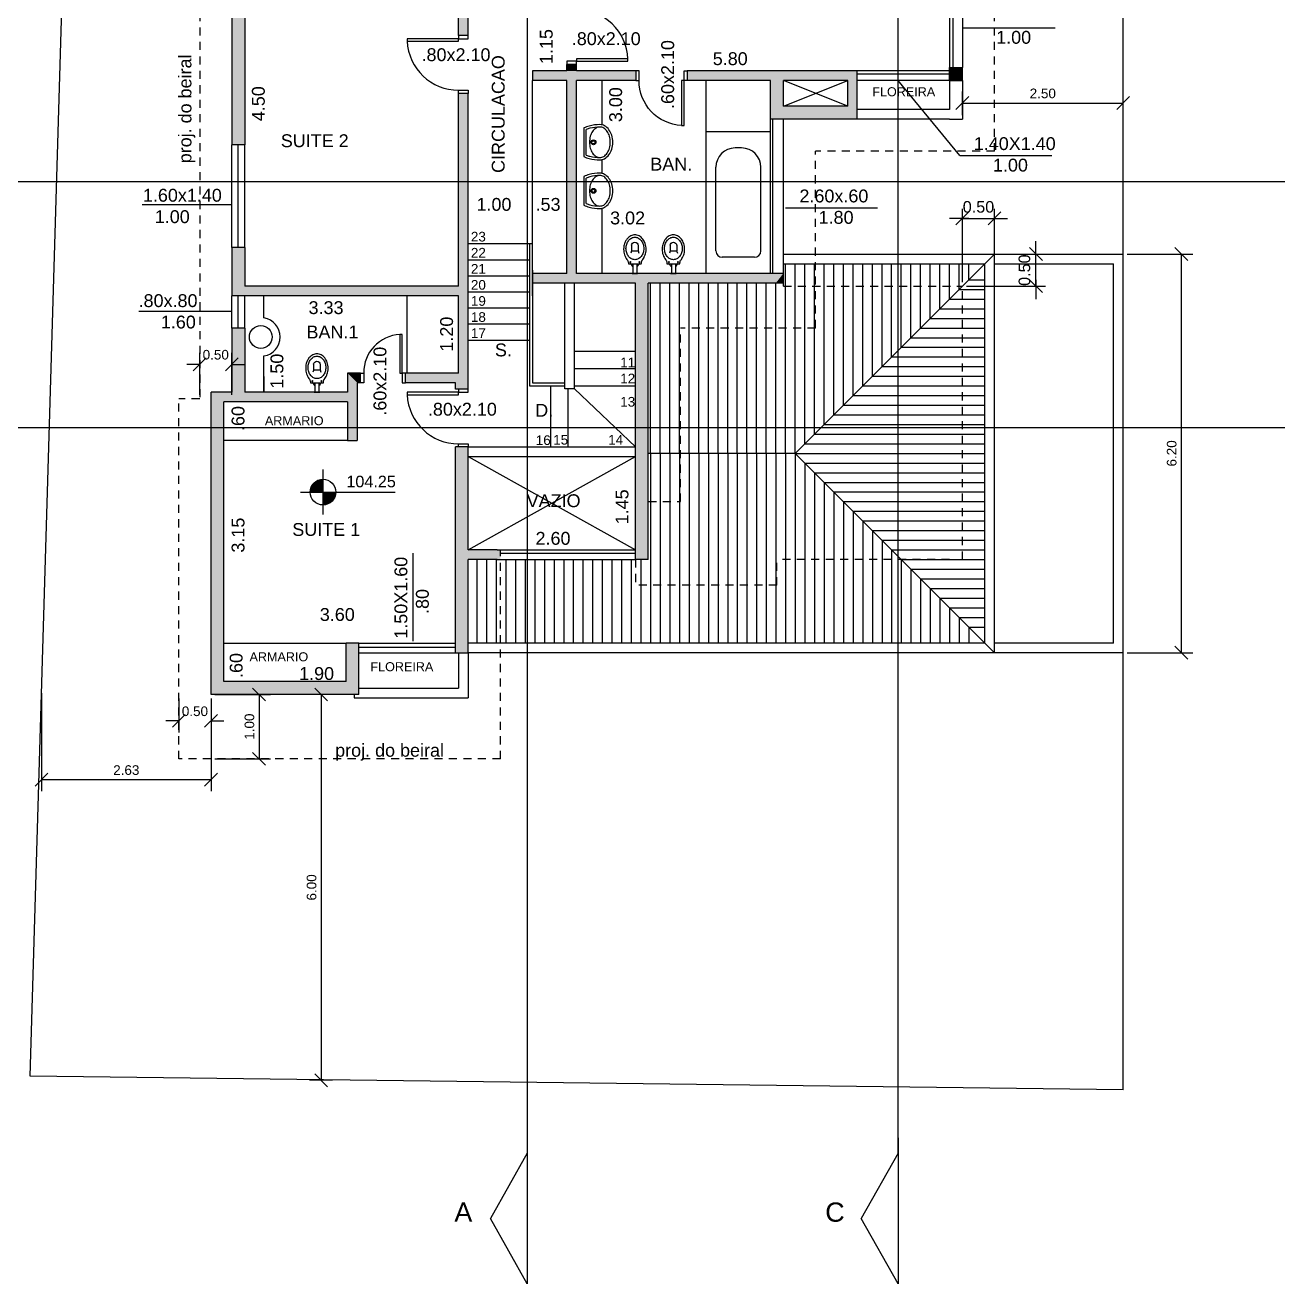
# Model space of a CAD drawing. Extents: x -23 to 90, y 6 to 84.
# Drawn here: x 46.47 to 65.95, y 41.8 to 61.38 of the extents above; entities that cross this region are included whole.
import ezdxf
from ezdxf.enums import TextEntityAlignment as Align

# ---------------------------------------------------------------- set-up
doc = ezdxf.new("R2010")
doc.units = 0
doc.header["$MEASUREMENT"] = 0
doc.linetypes.add('HIDDEN2', pattern=[0.1875, 0.125, -0.0625])
doc.layers.get('0').update_dxf_attribs({"linetype": 'CONTINUOUS'})
doc.layers.get('DEFPOINTS').update_dxf_attribs({"linetype": 'CONTINUOUS'})
for name, color, linetype in [('ALV', 6, 'CONTINUOUS'), ('CAIXILHO', 3, 'CONTINUOUS'), ('COTAPR', 2, 'CONTINUOUS'), ('LOUCA20', 2, 'CONTINUOUS'), ('LOUCA50', 2, 'CONTINUOUS'), ('PEITORIL', 2, 'CONTINUOUS'), ('PISO', 11, 'CONTINUOUS'), ('PORTA', 2, 'CONTINUOUS'), ('PROJ', 21, 'HIDDEN2'), ('SIMBOLOG', 7, 'CONTINUOUS'), ('SOLID', 253, 'CONTINUOUS'), ('TELHADO', 21, 'CONTINUOUS'), ('TEXTO1', 5, 'CONTINUOUS'), ('VISTA2', 2, 'CONTINUOUS')]:
    doc.layers.add(name, color=color, linetype=linetype)
doc.styles.add('ROMANS', font='romans', dxfattribs={"height": 0.2})
doc.styles.get("Standard").update_dxf_attribs({"font": 'swissl.ttf'})
doc.dimstyles.get("Standard").update_dxf_attribs({"dimtxt": 0.15, "dimasz": 0, "dimexe": 0.18, "dimexo": 0.06, "dimgap": 0.09, "dimtad": 1, "dimzin": 0, "dimdsep": 46, "dimtxsty": 'ROMANS', "dimtsz": 0.1, "dimcen": 0.09, "dimadec": 0, "dimazin": 0, "dimtfac": 1, "dimtix": 1, "dimtofl": 0, "dimtmove": 2, "dimatfit": 3, "dimfxl": 1, "dimtolj": 1, "dimtzin": 0, "dimarcsym": 0})

# ---------------------------------------------------------------- blocks, each defined once
blk = doc.blocks.new('PM80')
at = {"layer": 'PORTA'}
for points in [[(0.4, 0.075), (0.4, 0.875), (0.362, 0.875), (0.362, 0.075), (0.4, 0.075)], [(-0.45, 0.075), (-0.4, 0.075), (-0.4, -0.075), (-0.45, -0.075)], [(0.45, 0.075), (0.4, 0.075), (0.4, -0.075), (0.45, -0.075)]]:
    blk.add_lwpolyline(points, dxfattribs=at)
blk.add_arc((0.395, 0.08), 0.795, 92.362, 180.3876, dxfattribs=at)
blk = doc.blocks.new('BACIA2PL')
at = {"layer": 'LOUCA20'}
for p, q in [((-0.044, 0.15), (0.043, 0.15)), ((-0.051, -0.2), (0.051, -0.2)), ((-0.051, -0.288), (-0.051, -0.2)), ((0.051, -0.288), (0.051, -0.2))]:
    blk.add_line(p, q, dxfattribs=at)
for points in [[(-0.03, 0), (-0.03, 0.15)], [(0.032, 0), (0.032, 0.15)], [(-0.05, -0.2), (-0.063, -0.163)], [(0.05, -0.2), (0.062, -0.163)]]:
    blk.add_lwpolyline(points, dxfattribs=at)
blk.add_lwpolyline([(-0.138, -0.237, 0.078823), (-0.127, -0.306, 0.088058), (-0.097, -0.361, 0.105305), (-0.051, -0.4, 0.121887), (0, -0.413, 0.121887), (0.051, -0.4, 0.105305), (0.097, -0.361, 0.088058), (0.127, -0.306, 0.078823), (0.138, -0.237, 0.078823), (0.127, -0.169, 0.088058), (0.097, -0.114, 0.105305), (0.051, -0.075, 0.121887), (0, -0.063, 0.121887), (-0.051, -0.075, 0.105305), (-0.097, -0.114, 0.088058), (-0.127, -0.169, 0.078823)], format="xyb", close=True, dxfattribs=at)
for centre in [(-0.07, -0.025), (0.07, -0.025)]:
    blk.add_circle(centre, 0.00766, dxfattribs=at)
for centre, radius, start, end in [((0, 0), 0.0556, 122.78, 179.6714), ((0, 0), 0.0556, 0.3286, 54.4265), ((0, -0.284), 0.0509, 183.5219, 356.4781)]:
    blk.add_arc(centre, radius, start, end, dxfattribs=at)
at = {"layer": 'LOUCA50'}
blk.add_lwpolyline([(-0.175, -0.225, -0.069439), (-0.161, -0.136, -0.043663), (-0.124, -0.066, 0.015066), (-0.113, -0.053, 0.089395), (-0.1, 0), (0.1, 0, 0.12127), (0.113, -0.053, -0.009751), (0.118, -0.058, -0.007003), (0.124, -0.066, -0.013225), (0.142, -0.095, -0.020645), (0.161, -0.136, -0.020096), (0.171, -0.175, -0.021685), (0.175, -0.225, -0.019128), (0.171, -0.27, -0.020629), (0.161, -0.314, -0.020175), (0.145, -0.351, -0.021821), (0.124, -0.384, -0.025133), (0.096, -0.413, -0.028432), (0.065, -0.434, -0.029542), (0.033, -0.446, -0.030634), (0, -0.45, -0.030651), (-0.033, -0.446, -0.028489), (-0.065, -0.434, -0.028517), (-0.096, -0.413, -0.026288), (-0.124, -0.384, -0.011374), (-0.138, -0.363, -0.019462), (-0.161, -0.314, -0.005454), (-0.171, -0.278, -0.030993)], format="xyb", close=True, dxfattribs=at)
blk = doc.blocks.new('PM60')
at = {"layer": 'PORTA'}
for points in [[(0.3, 0.075), (0.3, 0.675), (0.262, 0.675), (0.262, 0.075), (0.3, 0.075)], [(-0.35, 0.075), (-0.3, 0.075), (-0.3, -0.075), (-0.35, -0.075)], [(0.35, 0.075), (0.3, 0.075), (0.3, -0.075), (0.35, -0.075)]]:
    blk.add_lwpolyline(points, dxfattribs=at)
blk.add_arc((0.296, 0.08), 0.596, 93.1812, 180.514, dxfattribs=at)
blk = doc.blocks.new('PM70')
at = {"layer": 'PORTA'}
for points in [[(0.35, 0.075), (0.312, 0.075), (0.312, 0.775), (0.35, 0.775), (0.35, 0.075)], [(-0.4, 0.075), (-0.35, 0.075), (-0.35, -0.075), (-0.4, -0.075)], [(0.4, 0.075), (0.35, 0.075), (0.35, -0.075), (0.4, -0.075)]]:
    blk.add_lwpolyline(points, dxfattribs=at)
blk.add_arc((0.345, 0.08), 0.695, 92.7111, 180.442, dxfattribs=at)
blk = doc.blocks.new('*D27')
at = {"color": 0, "linetype": 'ByBlock'}
for p, q in [((56.697, 58.373), (56.397, 58.373)), ((56.497, 58.273), (56.697, 58.473)), ((56.597, 57.381), (56.597, 58.523)), ((56.597, 58.373), (57.097, 58.373)), ((56.997, 58.273), (57.197, 58.473)), ((56.997, 58.373), (57.297, 58.373)), ((57.097, 57.381), (57.097, 58.523))]:
    blk.add_line(p, q, dxfattribs=at)
at = {"layer": 'DEFPOINTS', "color": 0, "linetype": 'ByBlock'}
for p in [(57.097, 58.373), (56.597, 57.318), (57.097, 57.318)]:
    blk.add_point(p, dxfattribs=at)
at = {"color": 0, "linetype": 'ByBlock'}
blk.add_text('0.50', height=0.18, dxfattribs=at).set_placement((56.847, 58.553), align=Align.MIDDLE_CENTER)
blk = doc.blocks.new('*D28')
at = {"color": 0, "linetype": 'ByBlock'}
for p, q in [((57.741, 57.718), (57.741, 58.018)), ((56.66, 57.818), (57.891, 57.818)), ((57.841, 57.718), (57.641, 57.918)), ((57.741, 57.318), (57.741, 57.818)), ((57.841, 57.218), (57.641, 57.418)), ((57.741, 57.418), (57.741, 57.118)), ((56.66, 57.318), (57.891, 57.318))]:
    blk.add_line(p, q, dxfattribs=at)
at = {"layer": 'DEFPOINTS', "color": 0, "linetype": 'ByBlock'}
for p in [(56.597, 57.818), (57.741, 57.818), (56.597, 57.318)]:
    blk.add_point(p, dxfattribs=at)
at = {"color": 0, "linetype": 'ByBlock'}
blk.add_text('0.50', height=0.18, rotation=90, dxfattribs=at).set_placement((57.561, 57.568), align=Align.MIDDLE_CENTER)
blk = doc.blocks.new('NIVEL')
at = {"layer": 'SIMBOLOG', "const_width": 0.002}
for points in [[(0, 0.001, 0.414214), (-0.001, 0, 1)], [(0, -0.001, 0.414214), (0.001, 0, 1)]]:
    blk.add_lwpolyline(points, format="xyb", dxfattribs=at)
at = {"layer": 'SIMBOLOG'}
for points in [[(0, 0.0035), (0, -0.0035)], [(-0.0035, 0), (0.0035, 0)]]:
    blk.add_lwpolyline(points, dxfattribs=at)
blk.add_circle((0, 0), 0.002, dxfattribs=at)
blk = doc.blocks.new('*D80')
at = {"color": 0, "linetype": 'ByBlock'}
for p, q in [((44.973, 50.968), (45.84, 50.968)), ((45.76, 50.868), (45.56, 51.068)), ((45.66, 50.968), (45.66, 49.968)), ((44.973, 49.968), (45.84, 49.968)), ((45.76, 49.868), (45.56, 50.068))]:
    blk.add_line(p, q, dxfattribs=at)
at = {"layer": 'DEFPOINTS', "color": 0, "linetype": 'ByBlock'}
for p in [(44.913, 50.968), (44.913, 49.968), (45.66, 49.968)]:
    blk.add_point(p, dxfattribs=at)
at = {"color": 0, "linetype": 'ByBlock'}
blk.add_text('1.00', height=0.15, rotation=90, dxfattribs=at).set_placement((45.51, 50.468), align=Align.MIDDLE_CENTER)
blk = doc.blocks.new('*D81')
at = {"color": 0, "linetype": 'ByBlock'}
for p, q in [((44.413, 50.908), (44.413, 50.378)), ((44.913, 50.908), (44.913, 50.378)), ((44.413, 50.558), (44.213, 50.558)), ((44.313, 50.458), (44.513, 50.658)), ((44.813, 50.458), (45.013, 50.658)), ((44.913, 50.558), (45.113, 50.558))]:
    blk.add_line(p, q, dxfattribs=at)
at = {"layer": 'DEFPOINTS', "color": 0, "linetype": 'ByBlock'}
for p in [(44.413, 50.968), (44.913, 50.968), (44.413, 50.558)]:
    blk.add_point(p, dxfattribs=at)
at = {"color": 0, "linetype": 'ByBlock'}
blk.add_text('0.50', height=0.15, dxfattribs=at).set_placement((44.663, 50.708), align=Align.MIDDLE_CENTER)
blk = doc.blocks.new('*D82')
at = {"color": 0, "linetype": 'ByBlock'}
for p, q in [((44.637, 56.003), (44.837, 56.203)), ((44.737, 55.628), (44.737, 56.283)), ((45.137, 56.003), (45.337, 56.203)), ((45.237, 55.628), (45.237, 56.283)), ((44.737, 56.103), (44.537, 56.103)), ((45.237, 56.103), (45.437, 56.103))]:
    blk.add_line(p, q, dxfattribs=at)
at = {"layer": 'DEFPOINTS', "color": 0, "linetype": 'ByBlock'}
for p in [(44.737, 56.103), (44.737, 55.568), (45.237, 55.568)]:
    blk.add_point(p, dxfattribs=at)
at = {"color": 0, "linetype": 'ByBlock'}
blk.add_text('0.50', height=0.15, dxfattribs=at).set_placement((44.987, 56.253), align=Align.MIDDLE_CENTER)
blk = doc.blocks.new('LAVATPL')
at = {"layer": 'LOUCA20'}
for points in [[(-0.199, -0.038, 0.035203), (-0.218, -0.095, 0.062235), (-0.237, -0.25, 0.062235)], [(0.237, -0.25, 0.062235), (0.218, -0.095, 0.035203), (0.199, -0.038, 0.107064)]]:
    blk.add_lwpolyline(points, format="xyb", dxfattribs=at)
blk.add_lwpolyline([(-0.237, -0.25, 0.13694), (-0.221, -0.309, 0.106999), (-0.168, -0.365, 0.081148), (-0.094, -0.399, 0.069152), (0, -0.412, 0.069152), (0.094, -0.399, 0.081148), (0.168, -0.365, 0.106999), (0.221, -0.309, 0.13694), (0.237, -0.25, 0.13694), (0.221, -0.191, 0.106999), (0.168, -0.135, 0.081148), (0.094, -0.101, 0.069152), (0, -0.088, 0.069152), (-0.094, -0.101, 0.081148), (-0.168, -0.135, 0.106999), (-0.221, -0.191, 0.13694)], format="xyb", close=True, dxfattribs=at)
blk.add_lwpolyline([(-0.199, -0.038), (0.199, -0.038)], dxfattribs=at)
for radius in [0.0375, 0.025]:
    blk.add_circle((0, -0.15), radius, dxfattribs=at)
at = {"layer": 'LOUCA50'}
blk.add_lwpolyline([(0.275, -0.25, 0.06556), (0.253, -0.081, 0.0467), (0.223, 0), (-0.223, 0, 0.0467), (-0.253, -0.081, 0.06556), (-0.275, -0.25, 0.130159), (-0.256, -0.323, 0.106469), (-0.194, -0.391, 0.084248), (-0.109, -0.434, 0.073281), (0, -0.45, 0.073281), (0.109, -0.434, 0.084248), (0.194, -0.391, 0.106469), (0.256, -0.323, 0.130159)], format="xyb", close=True, dxfattribs=at)
blk = doc.blocks.new('*D128')
at = {"color": 0, "linetype": 'ByBlock'}
for p, q in [((47.153, 50.968), (46.722, 50.968)), ((47.002, 50.868), (46.802, 51.068)), ((46.902, 50.968), (46.902, 44.968)), ((47.002, 44.868), (46.802, 45.068)), ((47.077, 44.968), (46.722, 44.968))]:
    blk.add_line(p, q, dxfattribs=at)
at = {"layer": 'DEFPOINTS', "color": 0, "linetype": 'ByBlock'}
for p in [(47.213, 50.968), (46.902, 44.968), (47.137, 44.968)]:
    blk.add_point(p, dxfattribs=at)
at = {"color": 0, "linetype": 'ByBlock'}
blk.add_text('6.00', height=0.15, rotation=90, dxfattribs=at).set_placement((46.752, 47.968), align=Align.MIDDLE_CENTER)
blk = doc.blocks.new('*D165')
at = {"color": 0, "linetype": 'ByBlock'}
for p, q in [((46.727, 50.987), (46.727, 49.463)), ((49.362, 50.908), (49.362, 49.463)), ((46.627, 49.543), (46.827, 49.743)), ((49.262, 49.543), (49.462, 49.743)), ((49.362, 49.643), (46.727, 49.643))]:
    blk.add_line(p, q, dxfattribs=at)
at = {"layer": 'DEFPOINTS', "color": 0, "linetype": 'ByBlock'}
for p in [(46.727, 51.047), (49.362, 50.968), (46.727, 49.643)]:
    blk.add_point(p, dxfattribs=at)
at = {"color": 0, "linetype": 'ByBlock'}
blk.add_text('2.63', height=0.15, dxfattribs=at).set_placement((48.045, 49.793), align=Align.MIDDLE_CENTER)
blk = doc.blocks.new('*D167')
at = {"color": 0, "linetype": 'ByBlock'}
for p, q in [((63.606, 57.818), (64.63, 57.818)), ((64.55, 57.718), (64.35, 57.918)), ((64.45, 57.818), (64.45, 51.618)), ((64.55, 51.518), (64.35, 51.718)), ((63.606, 51.618), (64.63, 51.618))]:
    blk.add_line(p, q, dxfattribs=at)
at = {"layer": 'DEFPOINTS', "color": 0, "linetype": 'ByBlock'}
for p in [(63.546, 57.818), (63.546, 51.618), (64.45, 51.618)]:
    blk.add_point(p, dxfattribs=at)
at = {"color": 0, "linetype": 'ByBlock'}
blk.add_text('6.20', height=0.15, rotation=90, dxfattribs=at).set_placement((64.3, 54.718), align=Align.MIDDLE_CENTER)
blk = doc.blocks.new('*D168')
at = {"color": 0, "linetype": 'ByBlock'}
for p, q in [((61.046, 59.978), (61.046, 60.347)), ((63.546, 59.978), (63.546, 60.347)), ((60.946, 60.067), (61.146, 60.267)), ((61.046, 60.167), (63.546, 60.167)), ((63.446, 60.067), (63.646, 60.267))]:
    blk.add_line(p, q, dxfattribs=at)
at = {"layer": 'DEFPOINTS', "color": 0, "linetype": 'ByBlock'}
for p in [(63.546, 60.167), (61.046, 59.918), (63.546, 59.918)]:
    blk.add_point(p, dxfattribs=at)
at = {"color": 0, "linetype": 'ByBlock'}
blk.add_text('2.50', height=0.15, dxfattribs=at).set_placement((62.296, 60.317), align=Align.MIDDLE_CENTER)

msp = doc.modelspace()

# ---------------------------------------------------------------- linework, layer by layer
for p, q in [((46.548, 45.032), (47.591, 80.016)), ((60.046, 43.835), (60.046, 79.821)), ((63.546, 44.818), (63.546, 79.821)), ((54.279, 78.973), (54.279, 44.071)), ((54.362, 57.168), (54.362, 60.518)), ((42.098, 58.949), (65.299, 58.949)), ((62.265, 58.949), (68.634, 58.949)), ((62.525, 58.949), (64.674, 58.949)), ((61.546, 57.818), (58.446, 54.718)), ((63.396, 51.768), (63.396, 57.668)), ((50.186, 56.824), (50.186, 57.168)), ((50.186, 55.668), (50.186, 56.233)), ((55.012, 56.308), (55.962, 56.308)), ((55.012, 56.038), (55.962, 56.038)), ((50.186, 55.912), (50.186, 55.668)), ((54.642, 55.768), (54.642, 54.818)), ((54.912, 55.723), (54.912, 54.818)), ((55.012, 55.768), (55.962, 55.768)), ((55.012, 55.723), (55.962, 54.818)), ((49.363, 55.568), (49.362, 55.568)), ((83.143, 55.118), (7.119, 55.118)), ((51.486, 54.918), (49.562, 54.918)), ((58.446, 54.718), (56.162, 54.718)), ((61.546, 51.618), (58.446, 54.718)), ((51.453, 54.116), (52.225, 54.116)), ((60.846, 53.068), (61.046, 53.068)), ((49.562, 51.768), (51.462, 51.768)), ((61.396, 51.768), (53.362, 51.768)), ((61.396, 51.768), (61.046, 51.768)), ((63.396, 51.768), (61.546, 51.768)), ((53.162, 51.618), (53.362, 51.618)), ((53.212, 51.618), (53.212, 51.068)), ((61.546, 51.618), (53.362, 51.618)), ((53.362, 51.618), (53.362, 50.918)), ((63.546, 51.618), (61.546, 51.618)), ((51.589, 50.968), (51.589, 50.918)), ((51.589, 50.918), (53.362, 50.918)), ((51.662, 51.068), (53.212, 51.068)), ((63.546, 44.818), (46.548, 45.032))]:
    msp.add_line(p, q)
msp.add_circle((50.136, 56.529), 0.177)
msp.add_arc((50.136, 56.529), 0.3, 279.5941, 80.4059)
at = {"layer": 'ALV'}
for p, q in [((49.686, 61.818), (49.686, 59.518)), ((49.886, 61.818), (49.886, 59.518)), ((53.212, 61.218), (53.212, 61.818)), ((53.362, 61.218), (53.362, 61.818)), ((53.362, 61.218), (53.212, 61.218)), ((55.046, 60.768), (54.896, 60.768)), ((54.896, 60.668), (54.896, 60.768)), ((55.046, 60.668), (55.046, 60.768)), ((60.846, 60.518), (60.846, 60.718)), ((60.846, 60.718), (61.046, 60.718)), ((61.046, 60.518), (61.046, 60.718)), ((54.896, 60.668), (54.362, 60.668)), ((54.362, 60.668), (54.362, 60.518)), ((54.896, 60.518), (54.362, 60.518)), ((54.896, 57.518), (54.896, 60.518)), ((55.968, 60.668), (55.046, 60.668)), ((55.046, 57.518), (55.046, 60.518)), ((55.968, 60.518), (55.046, 60.518)), ((55.968, 60.668), (55.968, 60.518)), ((59.412, 60.668), (56.768, 60.668)), ((56.768, 60.668), (56.768, 60.518)), ((58.062, 60.518), (56.768, 60.518)), ((58.062, 59.918), (58.062, 60.518)), ((59.262, 60.518), (58.262, 60.518)), ((58.262, 60.118), (58.262, 60.518)), ((59.262, 60.118), (59.262, 60.518)), ((59.412, 59.918), (59.412, 60.668)), ((60.846, 60.518), (61.046, 60.518)), ((53.212, 57.318), (53.212, 60.318)), ((53.362, 60.318), (53.212, 60.318)), ((53.362, 55.718), (53.362, 60.318)), ((59.262, 60.118), (58.262, 60.118)), ((59.412, 59.918), (58.062, 59.918)), ((49.886, 59.518), (49.686, 59.518)), ((49.686, 57.918), (49.686, 57.168)), ((49.886, 57.918), (49.686, 57.918)), ((49.886, 57.918), (49.886, 57.318)), ((54.896, 57.518), (54.362, 57.518)), ((55.962, 57.368), (54.362, 57.368)), ((58.262, 57.518), (55.046, 57.518)), ((55.962, 53.068), (55.962, 57.368)), ((56.162, 53.068), (56.162, 57.368)), ((58.262, 57.368), (56.162, 57.368)), ((53.212, 57.168), (49.686, 57.168)), ((53.212, 57.318), (49.886, 57.318)), ((53.212, 55.968), (53.212, 57.168)), ((49.686, 56.668), (49.686, 55.668)), ((49.886, 56.668), (49.686, 56.668)), ((49.886, 56.668), (49.886, 55.668)), ((51.486, 55.968), (51.486, 55.668)), ((51.686, 55.968), (51.486, 55.968)), ((51.636, 55.818), (51.636, 54.918)), ((51.686, 55.818), (51.636, 55.818)), ((51.686, 55.818), (51.686, 55.968)), ((53.212, 55.968), (52.386, 55.968)), ((52.386, 55.818), (52.386, 55.968)), ((53.162, 55.818), (52.386, 55.818)), ((53.162, 55.718), (53.162, 55.818)), ((53.362, 55.718), (53.362, 55.968)), ((49.362, 50.968), (49.362, 55.668)), ((49.686, 55.668), (49.362, 55.668)), ((51.486, 55.668), (49.886, 55.668)), ((53.362, 55.718), (53.162, 55.718)), ((49.562, 51.168), (49.562, 55.518)), ((51.486, 55.518), (49.562, 55.518)), ((51.486, 55.518), (51.486, 54.918)), ((51.486, 54.918), (51.636, 54.918)), ((53.162, 51.618), (53.162, 54.818)), ((53.362, 54.818), (53.162, 54.818)), ((53.362, 53.218), (53.362, 54.818)), ((53.812, 53.218), (53.362, 53.218)), ((53.362, 51.618), (53.362, 53.068)), ((53.812, 53.068), (53.362, 53.068)), ((53.812, 53.218), (53.862, 53.218)), ((53.812, 53.068), (53.862, 53.068)), ((53.862, 53.118), (53.862, 53.218)), ((56.162, 53.068), (55.962, 53.068)), ((51.462, 51.168), (51.462, 51.768)), ((51.662, 51.768), (51.462, 51.768)), ((51.662, 50.968), (51.662, 51.768)), ((51.462, 51.168), (49.562, 51.168)), ((51.662, 50.968), (49.362, 50.968))]:
    msp.add_line(p, q, dxfattribs=at)
at = {"layer": 'CAIXILHO'}
for p, q in [((60.896, 61.918), (60.896, 60.718)), ((60.846, 60.618), (59.412, 60.618)), ((58.097, 57.518), (58.097, 59.918)), ((49.786, 57.918), (49.786, 59.518)), ((49.786, 56.668), (49.786, 57.168)), ((53.862, 53.168), (55.962, 53.168)), ((51.662, 51.706), (53.162, 51.706))]:
    msp.add_line(p, q, dxfattribs=at)
at = {"layer": 'COTAPR'}
for p, q in [((61.053, 61.337), (62.486, 61.337)), ((61.004, 59.35), (60.043, 60.521)), ((61.004, 59.35), (62.436, 59.35)), ((48.291, 58.587), (49.687, 58.587)), ((58.293, 58.536), (59.725, 58.536)), ((61.546, 57.818), (63.546, 57.818)), ((61.546, 57.668), (63.396, 57.668)), ((48.242, 56.932), (49.688, 56.932)), ((52.504, 51.797), (52.504, 53.169))]:
    msp.add_line(p, q, dxfattribs=at)
at = {"layer": 'LOUCA20'}
for p, q in [((55.446, 59.827), (55.446, 60.518)), ((55.446, 59.072), (55.446, 59.287)), ((55.446, 57.518), (55.446, 58.532)), ((57.812, 57.768), (57.312, 57.768))]:
    msp.add_line(p, q, dxfattribs=at)
for centre, start, end in [((57.312, 57.868), 180, 270), ((57.812, 57.868), 270, 0)]:
    msp.add_arc(centre, 0.1, start, end, dxfattribs=at)
at = {"layer": 'PEITORIL'}
for p, q in [((60.846, 61.918), (60.846, 60.718)), ((61.046, 61.918), (61.046, 60.718)), ((57.062, 57.518), (57.062, 60.518)), ((58.062, 57.518), (58.062, 60.518)), ((60.846, 60.668), (59.412, 60.668)), ((60.846, 60.518), (59.412, 60.518)), ((60.846, 60.518), (60.846, 60.068)), ((61.046, 60.518), (61.046, 59.918)), ((58.262, 57.318), (58.262, 59.918)), ((60.846, 60.068), (59.412, 60.068)), ((60.846, 59.918), (59.412, 59.918)), ((60.846, 59.918), (61.046, 59.918)), ((58.062, 59.718), (57.062, 59.718)), ((49.686, 57.918), (49.686, 59.518)), ((49.886, 57.918), (49.886, 59.518)), ((57.612, 59.468), (57.512, 59.468)), ((57.212, 57.868), (57.212, 59.168)), ((57.912, 57.868), (57.912, 59.168)), ((53.362, 57.981), (54.362, 57.981)), ((58.262, 57.818), (61.546, 57.818)), ((61.546, 51.618), (61.546, 57.818)), ((53.362, 57.731), (54.312, 57.731)), ((58.262, 57.668), (61.396, 57.668)), ((61.396, 51.768), (61.396, 57.668)), ((53.362, 57.481), (54.312, 57.481)), ((54.862, 55.723), (54.862, 57.368)), ((55.012, 55.723), (55.012, 57.368)), ((49.686, 56.668), (49.686, 57.168)), ((49.886, 56.668), (49.886, 57.168)), ((52.412, 55.968), (52.412, 57.168)), ((53.362, 57.231), (54.312, 57.231)), ((53.362, 56.981), (54.312, 56.981)), ((53.362, 56.731), (54.312, 56.731)), ((53.362, 56.481), (54.312, 56.481)), ((54.362, 55.818), (54.862, 55.818)), ((54.312, 55.768), (54.862, 55.768)), ((55.012, 55.723), (54.862, 55.723)), ((53.362, 54.818), (55.962, 54.818)), ((53.362, 54.668), (55.962, 54.668)), ((53.862, 53.218), (55.962, 53.218)), ((53.862, 53.068), (55.962, 53.068)), ((51.662, 51.768), (53.162, 51.768)), ((51.662, 51.618), (53.162, 51.618))]:
    msp.add_line(p, q, dxfattribs=at)
for centre, start, end in [((57.512, 59.168), 90, 180), ((57.612, 59.168), 0, 90)]:
    msp.add_arc(centre, 0.3, start, end, dxfattribs=at)
at = {"layer": 'PISO'}
for p, q in [((58.262, 60.118), (59.262, 60.518)), ((59.262, 60.118), (58.262, 60.518)), ((53.362, 54.668), (55.962, 53.218)), ((53.362, 53.218), (55.962, 54.668))]:
    msp.add_line(p, q, dxfattribs=at)
at = {"layer": 'PROJ'}
for p, q in [((61.546, 59.418), (61.546, 67.818)), ((49.186, 64.268), (49.186, 55.568)), ((61.546, 59.418), (58.762, 59.418)), ((58.762, 56.668), (58.762, 59.418)), ((58.262, 57.318), (61.046, 57.318)), ((61.046, 53.068), (61.046, 57.318)), ((58.762, 56.668), (56.662, 56.668)), ((56.662, 53.968), (56.662, 56.668)), ((48.862, 49.968), (48.862, 55.568)), ((49.186, 55.568), (48.862, 55.568)), ((56.162, 53.968), (56.662, 53.968)), ((53.862, 49.968), (53.862, 53.068)), ((55.962, 53.068), (55.962, 52.668)), ((60.846, 53.068), (58.162, 53.068)), ((58.162, 52.668), (58.162, 53.068)), ((58.162, 52.668), (55.962, 52.668)), ((53.862, 49.968), (48.862, 49.968))]:
    msp.add_line(p, q, dxfattribs=at)
at = {"layer": 'SOLID'}
for points in [[(49.886, 59.518), (49.686, 59.518), (49.886, 61.818), (49.686, 61.818)], [(53.362, 61.218), (53.212, 61.218), (53.362, 61.818), (53.212, 61.818)], [(54.896, 60.668), (54.896, 60.768), (55.046, 60.668), (55.046, 60.768)], [(60.846, 60.718), (61.046, 60.718), (60.846, 60.518), (61.046, 60.518)], [(55.968, 60.668), (54.362, 60.668), (55.968, 60.518), (54.362, 60.518)], [(54.896, 60.518), (54.896, 57.518), (55.046, 60.518), (55.046, 57.518)], [(56.768, 60.668), (56.768, 60.518), (59.412, 60.618), (59.262, 60.518)], [(56.768, 60.668), (56.768, 60.518), (59.412, 60.668), (59.262, 60.518)], [(58.097, 59.918), (58.262, 60.118), (58.062, 60.518), (58.262, 60.518)], [(58.062, 60.518), (58.062, 59.918), (58.097, 59.918)], [(59.412, 60.668), (59.262, 60.518), (59.412, 59.918), (59.262, 60.118)], [(53.212, 60.318), (53.362, 60.318), (53.212, 57.318), (53.362, 57.318)], [(59.412, 59.918), (59.262, 60.118), (58.097, 59.918), (58.262, 60.118)], [(49.686, 57.918), (49.886, 57.918), (49.686, 57.168), (49.886, 57.318)], [(54.362, 57.518), (58.262, 57.518), (54.362, 57.368), (58.146, 57.368)], [(55.962, 57.368), (55.962, 53.068), (56.162, 57.368), (56.162, 53.068)], [(58.262, 57.518), (58.146, 57.368), (58.262, 57.368)], [(53.212, 57.168), (53.212, 57.318), (49.686, 57.168), (49.886, 57.318)], [(53.212, 55.968), (53.362, 55.968), (53.212, 57.318), (53.362, 57.318)], [(49.886, 56.668), (49.886, 55.668), (49.686, 56.668), (49.686, 55.668)], [(51.486, 55.968), (51.486, 54.918), (51.636, 55.818), (51.636, 54.918)], [(51.686, 55.968), (51.486, 55.968), (51.686, 55.818), (51.636, 55.818)], [(53.362, 55.968), (52.386, 55.968), (53.162, 55.818), (52.386, 55.818)], [(53.362, 55.968), (53.362, 55.718), (53.162, 55.818), (53.162, 55.718)], [(49.362, 55.668), (51.486, 55.668), (49.562, 55.518), (51.486, 55.518)], [(49.362, 55.668), (49.362, 50.968), (49.562, 55.518), (49.562, 51.168)], [(53.162, 54.818), (53.162, 51.618), (53.362, 54.818), (53.362, 51.618)], [(53.862, 53.068), (53.862, 53.218), (53.362, 53.068), (53.362, 53.218)], [(51.662, 51.768), (51.462, 51.768), (51.662, 50.968), (51.462, 51.168)], [(51.662, 50.968), (51.462, 51.168), (49.362, 50.968), (49.562, 51.168)]]:
    msp.add_solid(points, dxfattribs=at)
at = {"layer": 'TELHADO'}
for p, q in [((58.296, 54.718), (58.296, 57.668)), ((58.446, 54.718), (58.446, 57.668)), ((58.596, 54.868), (58.596, 57.668)), ((58.746, 55.018), (58.746, 57.668)), ((58.896, 55.168), (58.896, 57.668)), ((59.046, 55.318), (59.046, 57.668)), ((59.196, 55.468), (59.196, 57.668)), ((59.346, 55.618), (59.346, 57.668)), ((59.496, 55.768), (59.496, 57.668)), ((59.646, 55.918), (59.646, 57.668)), ((59.796, 56.068), (59.796, 57.668)), ((59.946, 56.218), (59.946, 57.668)), ((60.096, 56.368), (60.096, 57.668)), ((60.246, 56.518), (60.246, 57.668)), ((60.396, 56.668), (60.396, 57.668)), ((60.546, 56.818), (60.546, 57.668)), ((60.696, 56.968), (60.696, 57.668)), ((60.846, 57.118), (60.846, 57.668)), ((60.996, 57.268), (60.996, 57.668)), ((61.146, 57.418), (61.146, 57.668)), ((56.196, 54.718), (56.196, 57.368)), ((56.346, 54.718), (56.346, 57.368)), ((56.496, 54.718), (56.496, 57.368)), ((56.646, 54.718), (56.646, 57.368)), ((56.796, 54.718), (56.796, 57.368)), ((56.946, 54.718), (56.946, 57.368)), ((57.096, 54.718), (57.096, 57.368)), ((57.246, 54.718), (57.246, 57.368)), ((57.396, 54.718), (57.396, 57.368)), ((57.546, 54.718), (57.546, 57.368)), ((57.696, 54.718), (57.696, 57.368)), ((57.846, 54.718), (57.846, 57.368)), ((57.996, 54.718), (57.996, 57.368)), ((58.146, 54.718), (58.146, 57.368)), ((61.146, 57.418), (61.396, 57.418)), ((60.996, 57.268), (61.396, 57.268)), ((60.696, 56.968), (61.396, 56.968)), ((60.846, 57.118), (61.396, 57.118)), ((60.546, 56.818), (61.396, 56.818)), ((60.396, 56.668), (61.396, 56.668)), ((60.246, 56.518), (61.396, 56.518)), ((59.946, 56.218), (61.396, 56.218)), ((60.096, 56.368), (61.396, 56.368)), ((59.796, 56.068), (61.396, 56.068)), ((59.646, 55.918), (61.396, 55.918)), ((59.346, 55.618), (61.396, 55.618)), ((59.496, 55.768), (61.396, 55.768)), ((59.196, 55.468), (61.396, 55.468)), ((59.046, 55.318), (61.396, 55.318)), ((58.746, 55.018), (61.396, 55.018)), ((58.896, 55.168), (61.396, 55.168)), ((58.596, 54.868), (61.396, 54.868)), ((56.196, 54.718), (56.196, 51.768)), ((56.346, 54.718), (56.346, 51.768)), ((56.496, 54.718), (56.496, 51.768)), ((56.646, 54.718), (56.646, 51.768)), ((56.796, 54.718), (56.796, 51.768)), ((56.946, 54.718), (56.946, 51.768)), ((57.096, 54.718), (57.096, 51.768)), ((57.246, 54.718), (57.246, 51.768)), ((57.396, 54.718), (57.396, 51.768)), ((57.546, 54.718), (57.546, 51.768)), ((57.696, 54.718), (57.696, 51.768)), ((57.846, 54.718), (57.846, 51.768)), ((57.996, 54.718), (57.996, 51.768)), ((58.146, 54.718), (58.146, 51.768)), ((58.296, 54.718), (58.296, 51.768)), ((58.446, 54.718), (61.396, 54.718)), ((58.446, 54.718), (61.396, 54.718)), ((58.446, 54.718), (58.446, 51.768)), ((58.596, 54.568), (61.396, 54.568)), ((58.596, 54.568), (58.596, 51.768)), ((58.746, 54.418), (61.396, 54.418)), ((58.746, 54.418), (58.746, 51.768)), ((58.896, 54.268), (61.396, 54.268)), ((58.896, 54.268), (58.896, 51.768)), ((59.046, 54.118), (61.396, 54.118)), ((59.046, 54.118), (59.046, 51.768)), ((59.196, 53.968), (61.396, 53.968)), ((59.196, 53.968), (59.196, 51.768)), ((59.346, 53.818), (61.396, 53.818)), ((59.346, 53.818), (59.346, 51.768)), ((59.496, 53.668), (61.396, 53.668)), ((59.496, 53.668), (59.496, 51.768)), ((59.646, 53.518), (61.396, 53.518)), ((59.646, 53.518), (59.646, 51.768)), ((59.796, 53.368), (61.396, 53.368)), ((59.796, 53.368), (59.796, 51.768)), ((53.496, 53.068), (53.496, 51.768)), ((53.646, 53.068), (53.646, 51.768)), ((53.796, 53.068), (53.796, 51.768)), ((53.946, 53.068), (53.946, 51.768)), ((54.096, 53.068), (54.096, 51.768)), ((54.246, 53.068), (54.246, 51.768)), ((54.396, 53.068), (54.396, 51.768)), ((54.546, 53.068), (54.546, 51.768)), ((54.696, 53.068), (54.696, 51.768)), ((54.846, 53.068), (54.846, 51.768)), ((54.996, 53.068), (54.996, 51.768)), ((55.146, 53.068), (55.146, 51.768)), ((55.296, 53.068), (55.296, 51.768)), ((55.446, 53.068), (55.446, 51.768)), ((55.596, 53.068), (55.596, 51.768)), ((55.746, 53.068), (55.746, 51.768)), ((55.896, 53.068), (55.896, 51.768)), ((56.046, 53.068), (56.046, 51.768)), ((59.946, 53.218), (61.396, 53.218)), ((59.946, 53.218), (59.946, 51.768)), ((60.096, 53.068), (61.396, 53.068)), ((60.096, 53.068), (60.096, 51.768)), ((60.246, 52.918), (61.396, 52.918)), ((60.246, 52.918), (60.246, 51.768)), ((60.396, 52.768), (61.396, 52.768)), ((60.396, 52.768), (60.396, 51.768)), ((60.546, 52.618), (61.396, 52.618)), ((60.546, 52.618), (60.546, 51.768)), ((60.696, 52.468), (61.396, 52.468)), ((60.696, 52.468), (60.696, 51.768)), ((60.846, 52.318), (61.396, 52.318)), ((60.846, 52.318), (60.846, 51.768)), ((60.996, 52.168), (61.396, 52.168)), ((60.996, 52.168), (60.996, 51.768)), ((61.146, 52.018), (61.396, 52.018)), ((61.146, 52.018), (61.146, 51.768))]:
    msp.add_line(p, q, dxfattribs=at)
at = {"layer": 'TEXTO1'}
for p, q in [((54.279, 44.071), (54.279, 41.803)), ((60.046, 44.071), (60.046, 41.803)), ((54.279, 43.835), (53.707, 42.819)), ((60.046, 43.835), (59.474, 42.819)), ((54.279, 41.803), (53.707, 42.819)), ((60.046, 41.803), (59.474, 42.819))]:
    msp.add_line(p, q, dxfattribs=at)
at = {"layer": 'VISTA2'}
for p, q in [((54.312, 57.981), (54.312, 55.768)), ((54.362, 57.568), (54.362, 55.818))]:
    msp.add_line(p, q, dxfattribs=at)

# ---------------------------------------------------------------- block references
for p, rotation in [((54.971, 61.218), 270), ((53.287, 60.768), 90), ((53.287, 55.268), 90)]:
    msp.add_blockref('PM80', p, dxfattribs=dict(rotation=rotation))
at = {"xscale": -1, "rotation": 180}
for name, p in [('PM70', (56.368, 60.593)), ('BACIA2PL', (55.953, 57.668)), ('BACIA2PL', (56.552, 57.668)), ('BACIA2PL', (51.009, 55.818))]:
    msp.add_blockref(name, p, dxfattribs=at)
msp.add_blockref('PM60', (52.036, 55.893))
at = {"xscale": 100, "yscale": 100, "zscale": 100}
msp.add_blockref('NIVEL', (51.103, 54.116), dxfattribs=at)
at = {"layer": 'COTAPR', "rotation": 90}
for p in [(55.159, 59.557), (55.159, 58.802)]:
    msp.add_blockref('LAVATPL', p, dxfattribs=at)

# ---------------------------------------------------------------- texts
for s, height, p in [('SUITE 2', 0.2, (50.447, 59.481)), ('BAN.', 0.2, (56.193, 59.117)), ('23', 0.15, (53.403, 58.014)), ('22', 0.15, (53.403, 57.764)), ('21', 0.15, (53.403, 57.514)), ('20', 0.15, (53.403, 57.264)), ('19', 0.15, (53.403, 57.014)), ('18', 0.15, (53.403, 56.764)), ('BAN.1', 0.2, (50.847, 56.506)), ('17', 0.15, (53.403, 56.514)), ('S.', 0.2, (53.777, 56.227)), ('11', 0.15, (55.725, 56.058)), ('12', 0.15, (55.725, 55.808)), ('13', 0.15, (55.725, 55.446)), ('D.', 0.2, (54.404, 55.289)), ('16 ', 0.15, (54.412, 54.849)), ('15', 0.15, (54.683, 54.855)), ('14', 0.15, (55.538, 54.855)), ('104.25', 0.18, (51.467, 54.191)), ('VAZIO', 0.2, (54.27, 53.882)), ('SUITE 1', 0.2, (50.626, 53.435))]:
    msp.add_text(s, height=height).set_placement(p)
at = {"layer": 'COTAPR'}
for s, p in [('1.15', (54.675, 60.774)), ('.60x2.10', (56.563, 60.074)), ('proj. do beiral', (49.057, 59.23)), ('CIRCULACAO', (53.928, 59.08)), ('4.50', (50.198, 59.885)), ('3.00', (55.754, 59.87)), ('1.20', (53.125, 56.301)), ('1.50', (50.487, 55.725)), ('.60x2.10', (52.089, 55.305)), ('.60', (49.882, 55.066)), ('1.45', (55.853, 53.615)), ('3.15', (49.882, 53.175)), ('1.50X1.60', (52.415, 51.836)), ('.80', (52.748, 52.221)), ('.60', (49.853, 51.225))]:
    msp.add_text(s, height=0.2, rotation=90, dxfattribs=at).set_placement(p)
for s, height, p in [('1.00', 0.2, (61.571, 61.089)), ('.80x2.10', 0.2, (54.972, 61.068)), ('.80x2.10', 0.2, (52.636, 60.819)), ('5.80', 0.2, (57.164, 60.757)), ('FLOREIRA', 0.14, (59.645, 60.273)), ('1.40X1.40', 0.2, (61.223, 59.436)), ('1.00', 0.2, (61.521, 59.102)), ('1.60x1.40', 0.2, (48.303, 58.633)), ('2.60x.60', 0.2, (58.512, 58.622)), ('1.00', 0.2, (53.49, 58.491)), ('.53', 0.2, (54.409, 58.491)), (' 1.00', 0.2, (48.41, 58.3)), ('3.02', 0.2, (55.568, 58.28)), ('1.80', 0.2, (58.81, 58.289)), ('.80x.80', 0.2, (48.236, 56.994)), ('3.33', 0.2, (50.879, 56.885)), ('1.60', 0.2, (48.582, 56.661)), ('.80x2.10', 0.2, (52.735, 55.305)), ('ARMARIO', 0.14, (50.2, 55.157)), ('2.60', 0.2, (54.408, 53.297)), ('3.60', 0.2, (51.054, 52.113)), ('ARMARIO', 0.14, (49.961, 51.485)), ('1.90', 0.2, (50.732, 51.194)), ('FLOREIRA', 0.14, (51.841, 51.331)), ('proj. do beiral', 0.2, (51.292, 50.001))]:
    msp.add_text(s, height=height, dxfattribs=at).set_placement(p)
at = {"layer": 'TEXTO1'}
for s, p in [('A', (53.146, 42.768)), ('C', (58.913, 42.768))]:
    msp.add_text(s, height=0.3, dxfattribs=at).set_placement(p)

# ---------------------------------------------------------------- dimensions: what is measured, and where the dimension line sits
for p2, distance, picture, middle in [((61.546, 57.318), 1.054, '*D27', (61.296, 58.553)), ((61.046, 57.818), -1.144, '*D28', (62.01, 57.568))]:
    dim = msp.add_aligned_dim(p1=(61.046, 57.318), p2=p2, distance=distance, dimstyle='Standard')
    dim.commit()
    dim.dimension.update_dxf_attribs({"geometry": picture, "text_midpoint": middle, "insert": (4.449, 0)})
at = {"layer": 'COTAPR'}
for base, p1, p2, picture, middle in [((63.546, 60.167), (61.046, 59.918), (63.546, 59.918), '*D168', (62.296, 60.317)), ((46.7273, 49.6432), (49.3621, 50.9683), (46.7273, 51.0469), '*D165', (48.0447, 49.7932))]:
    dim = msp.add_linear_dim(base=base, p1=p1, p2=p2, dimstyle='Standard', dxfattribs=at)
    dim.commit()
    dim.dimension.update_dxf_attribs({"geometry": picture, "text_midpoint": middle})
dim = msp.add_linear_dim(base=(64.45, 51.618), p1=(63.546, 57.818), p2=(63.546, 51.618), angle=90, dimstyle='Standard', dxfattribs=at)
dim.commit()
dim.dimension.update_dxf_attribs({"geometry": '*D167', "text_midpoint": (64.3, 54.718)})
for base, p1, p2, picture, middle in [((49.186, 56.103), (49.686, 55.568), (49.186, 55.568), '*D82', (49.436, 56.253)), ((48.862, 50.558), (49.362, 50.968), (48.862, 50.968), '*D81', (49.112, 50.708))]:
    dim = msp.add_linear_dim(base=base, p1=p1, p2=p2, dimstyle='Standard', dxfattribs=at)
    dim.commit()
    dim.dimension.update_dxf_attribs({"geometry": picture, "text_midpoint": middle, "insert": (4.449, 0)})
for base, p1, p2, picture, middle, set_off in [((50.11, 49.968), (49.362, 50.968), (49.362, 49.968), '*D80', (49.96, 50.468), (4.449, 0)), ((51.074, 44.968), (51.385, 50.968), (51.31, 44.968), '*D128', (50.924, 47.968), (4.173, 0))]:
    dim = msp.add_linear_dim(base=base, p1=p1, p2=p2, angle=90, dimstyle='Standard', dxfattribs=at)
    dim.commit()
    dim.dimension.update_dxf_attribs({"geometry": picture, "text_midpoint": middle, "insert": set_off})

doc.saveas('drawing.dxf')
